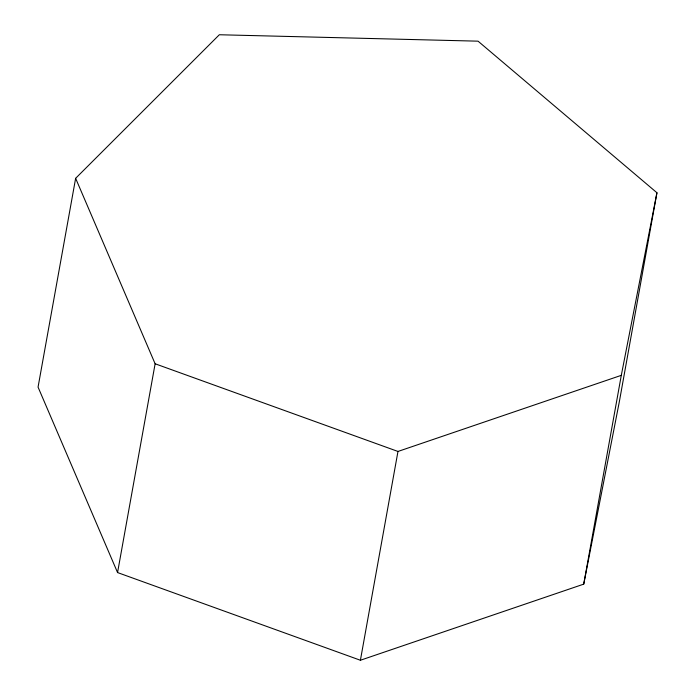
<?xml version="1.0" encoding="UTF-8"?>
<svg xmlns="http://www.w3.org/2000/svg" width="695" height="695" viewBox="0 0 695 695"><rect width="100%" height="100%" fill="white"/><g stroke="black" fill="none" stroke-linecap="round" stroke-linejoin="round"><path stroke-width="1.04" d="M75.633 178.32L38.06 387.115L117.559 572.567L360.401 660.25L583.731 584.139L619.367 401.545L656.94 192.75L478.047 41.17L219.342 34.75L75.633 178.32L155.124 363.772L117.559 572.567M360.401 660.25L397.974 451.455L621.295 375.343L656.94 192.75M583.731 584.139L621.295 375.343M155.124 363.772L397.974 451.455"/></g></svg>
